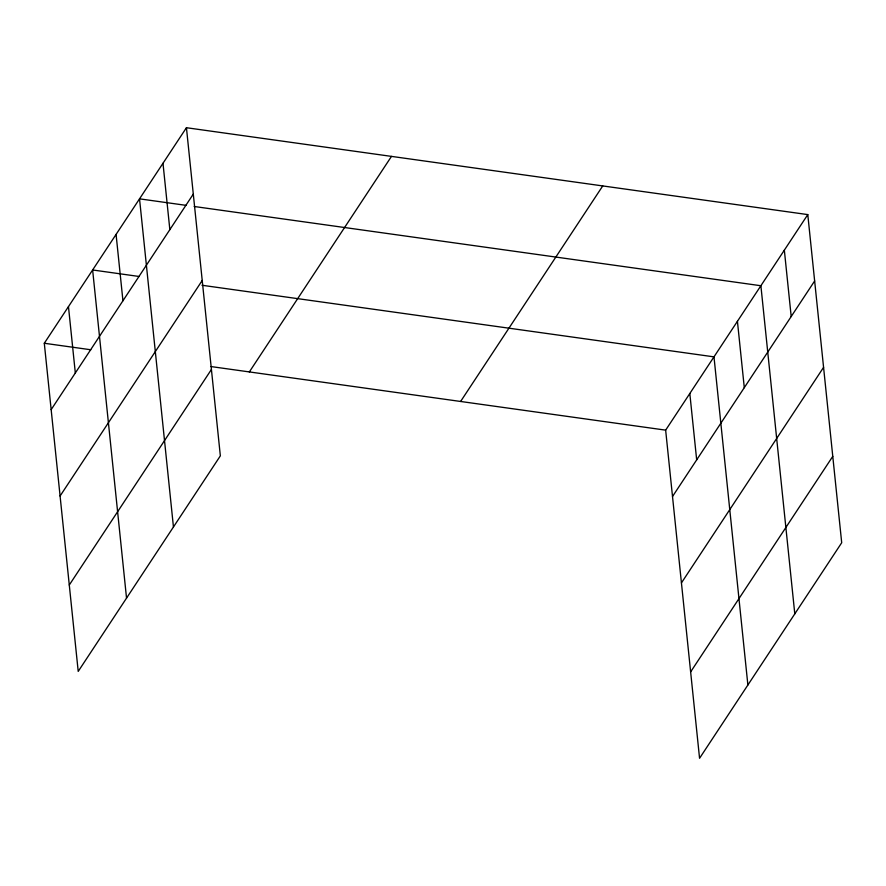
<?xml version="1.0" encoding="UTF-8"?>
<svg xmlns="http://www.w3.org/2000/svg" width="886" height="886" viewBox="0 0 886 886"><rect width="100%" height="100%" fill="white"/><g stroke="black" fill="none" stroke-linecap="round" stroke-linejoin="round"><path stroke-width="1.33" d="M186.437 127.717L220.348 455.858L78.212 671.4L44.3 343.259L186.437 127.717L807.788 214.6L841.7 542.741L699.563 758.283L665.652 430.142L807.788 214.6M51.155 409.631L193.292 194.089M60.082 496.016L202.218 280.474M69.285 585.015L211.422 369.473M249.343 371.932L391.479 156.39M460.609 401.469L602.746 185.927M672.507 496.514L814.644 280.973M681.434 582.899L823.57 367.358M690.637 671.898L832.774 456.356M186.005 205.342L139.534 198.841L173.446 526.982M194.211 206.493L760.886 285.735L794.797 613.876M139.102 276.476L92.631 269.975L126.532 598.116M201.986 285.259L713.983 356.859L747.884 685M44.3 343.259L90.782 349.76M211.067 366.571L665.652 430.142M784.343 250.162L791.198 316.535M737.429 321.297L744.295 387.669M689.817 393.506L696.673 459.867M162.991 163.279L169.846 229.651M116.077 234.413L122.944 300.775M68.466 306.611L75.321 372.984"/></g></svg>
